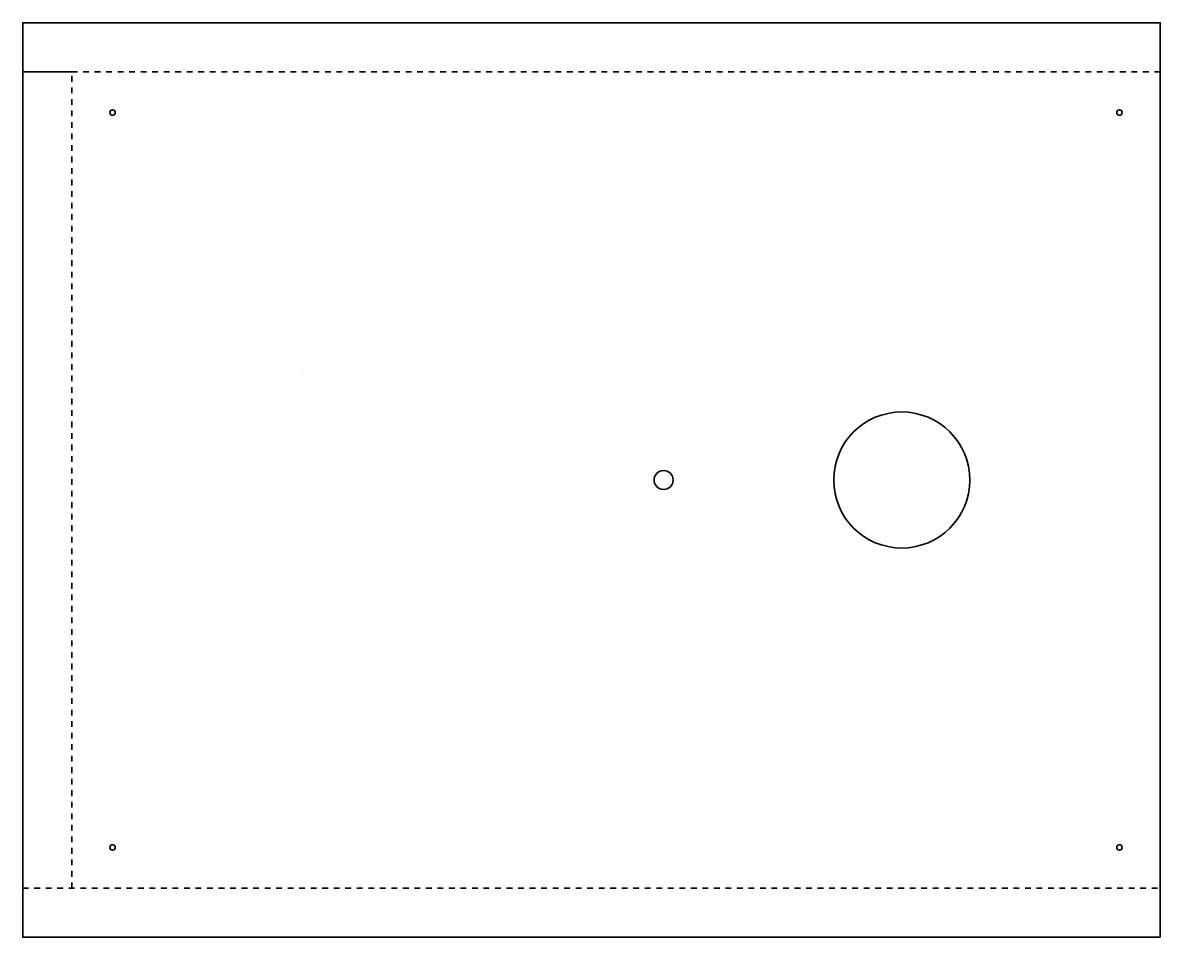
# Model space of a CAD drawing. Header units: millimetres. Extents: x 10 to 428, y -342 to -6.
import ezdxf

# ---------------------------------------------------------------- set-up
doc = ezdxf.new("R2010")
doc.units = ezdxf.units.MM
doc.header["$MEASUREMENT"] = 0
for name, pattern in [('AI-Linetype-1', [4.233333, 2.116667, -2.116667]), ('AI-Linetype-2', [4.233333, 2.116667, -2.116667]), ('AI-Linetype-3', [4.233333, 2.116667, -2.116667])]:
    doc.linetypes.add(name, pattern=pattern)
doc.layers.add('Layer 1', color=7, linetype='Continuous')

# ---------------------------------------------------------------- blocks, each defined once
blk = doc.blocks.new('block 2')
at = {"layer": 'Layer 1', "color": 250, "lineweight": 35, "true_color": 0x1c1c1b}
for points in [[(308, -173.65), (308, -173.65)], [(358, -173.65), (358, -173.65)]]:
    blk.add_lwpolyline(points, dxfattribs=at)
blk.add_open_spline([(333, -199), (319.19, -199), (308, -187.81), (308, -174), (308, -160.19), (319.19, -149), (333, -149), (346.81, -149), (358, -160.19), (358, -174), (358, -187.81), (346.81, -199), (333, -199)], degree=3, knots=[0, 0, 0, 0, 1, 1, 1, 2, 2, 2, 3, 3, 3, 4, 4, 4, 4], dxfattribs=at)
blk = doc.blocks.new('block 4')
at = {"layer": 'Layer 1', "color": 250, "lineweight": 35, "true_color": 0x1c1c1b}
blk.add_lwpolyline([(33, -29), (33, -29)], dxfattribs=at)
blk = doc.blocks.new('block 5')
at = {"layer": 'Layer 1', "color": 250, "lineweight": 35, "true_color": 0x1c1c1b}
blk.add_lwpolyline([(113, -134), (113, -134)], dxfattribs=at)
blk = doc.blocks.new('block 6')
at = {"layer": 'Layer 1', "color": 12, "lineweight": 35, "true_color": 0xc01717}
blk.add_open_spline([(412, -309), (412, -308.45), (412.45, -308), (413, -308), (413.55, -308), (414, -308.45), (414, -309), (414, -309.55), (413.55, -310), (413, -310), (412.45, -310), (412, -309.55), (412, -309)], degree=3, knots=[0, 0, 0, 0, 1, 1, 1, 2, 2, 2, 3, 3, 3, 4, 4, 4, 4], dxfattribs=at)
blk = doc.blocks.new('block 7')
at = {"layer": 'Layer 1', "color": 12, "lineweight": 35, "true_color": 0xc01717}
blk.add_open_spline([(42, -309), (42, -308.45), (42.45, -308), (43, -308), (43.55, -308), (44, -308.45), (44, -309), (44, -309.55), (43.55, -310), (43, -310), (42.45, -310), (42, -309.55), (42, -309)], degree=3, knots=[0, 0, 0, 0, 1, 1, 1, 2, 2, 2, 3, 3, 3, 4, 4, 4, 4], dxfattribs=at)
blk = doc.blocks.new('block 8')
at = {"layer": 'Layer 1', "color": 12, "lineweight": 35, "true_color": 0xc01717}
blk.add_open_spline([(42, -39), (42, -38.45), (42.45, -38), (43, -38), (43.55, -38), (44, -38.45), (44, -39), (44, -39.55), (43.55, -40), (43, -40), (42.45, -40), (42, -39.55), (42, -39)], degree=3, knots=[0, 0, 0, 0, 1, 1, 1, 2, 2, 2, 3, 3, 3, 4, 4, 4, 4], dxfattribs=at)
blk = doc.blocks.new('block 9')
at = {"layer": 'Layer 1', "color": 12, "lineweight": 35, "true_color": 0xc01717}
blk.add_open_spline([(412, -39), (412, -38.45), (412.45, -38), (413, -38), (413.55, -38), (414, -38.45), (414, -39), (414, -39.55), (413.55, -40), (413, -40), (412.45, -40), (412, -39.55), (412, -39)], degree=3, knots=[0, 0, 0, 0, 1, 1, 1, 2, 2, 2, 3, 3, 3, 4, 4, 4, 4], dxfattribs=at)
blk = doc.blocks.new('block 3')
at = {"layer": 'Layer 1'}
for name in ['block 4', 'block 8', 'block 9', 'block 5', 'block 7', 'block 6']:
    blk.add_blockref(name, (0, 0), dxfattribs=at)

msp = doc.modelspace()

# ---------------------------------------------------------------- linework, layer by layer
at = {"layer": 'Layer 1', "color": 253, "linetype": 'AI-Linetype-2', "lineweight": 35, "true_color": 0xb2b2b1}
msp.add_lwpolyline([(428, -6), (428, -24), (10, -24), (10, -6), (428, -6)], dxfattribs=at)
at = {"layer": 'Layer 1', "color": 250, "lineweight": 35, "true_color": 0x1c1c1b}
msp.add_lwpolyline([(428, -342), (10, -342), (10, -6), (428, -6), (428, -342)], dxfattribs=at)
at = {"layer": 'Layer 1', "color": 253, "linetype": 'AI-Linetype-3', "lineweight": 35, "true_color": 0xb2b2b1}
msp.add_lwpolyline([(10, -24), (10, -324), (28, -324), (28, -24), (10, -24)], dxfattribs=at)
at = {"layer": 'Layer 1', "color": 253, "linetype": 'AI-Linetype-1', "lineweight": 35, "true_color": 0xb2b2b1}
msp.add_lwpolyline([(428, -324), (428, -342), (10, -342), (10, -324), (428, -324)], dxfattribs=at)
at = {"layer": 'Layer 1', "color": 250, "lineweight": 35, "true_color": 0x1c1c1b}
msp.add_open_spline([(245.5, -177.5), (243.57, -177.5), (242, -175.93), (242, -174), (242, -172.07), (243.57, -170.5), (245.5, -170.5), (247.43, -170.5), (249, -172.07), (249, -174), (249, -175.93), (247.43, -177.5), (245.5, -177.5)], degree=3, knots=[0, 0, 0, 0, 1, 1, 1, 2, 2, 2, 3, 3, 3, 4, 4, 4, 4], dxfattribs=at)

# ---------------------------------------------------------------- block references
at = {"layer": 'Layer 1'}
for name in ['block 3', 'block 2']:
    msp.add_blockref(name, (0, 0), dxfattribs=at)

doc.saveas('drawing.dxf')
